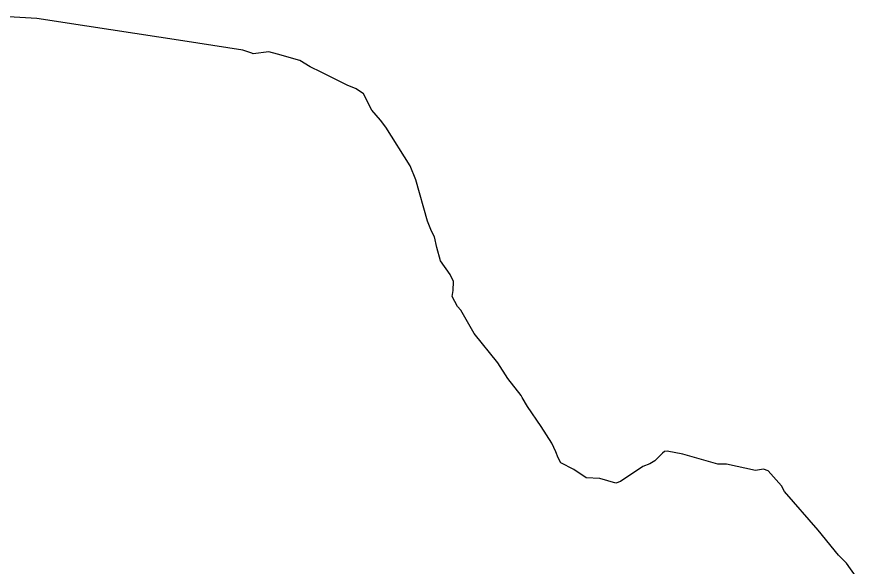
# Model space of a CAD drawing. Header units: metres. Extents: x 11276530 to 11306586, y 355867 to 367650.
# Drawn here: x 11288580 to 11294539, y 363127 to 367032 of the extents above; entities that cross this region are included whole.
import ezdxf

# ---------------------------------------------------------------- set-up
doc = ezdxf.new("R2010")
doc.units = ezdxf.units.M
doc.layers.add('WATERWAY_RIVER', color=5, linetype='Continuous')

msp = doc.modelspace()

# ---------------------------------------------------------------- linework, layer by layer
at = {"layer": 'WATERWAY_RIVER'}
msp.add_lwpolyline([(11294539.2, 363059), (11294471.1, 363154.5), (11294412.9, 363213.2), (11294269.6, 363388.8), (11294029.5, 363663.5), (11294008, 363704.1), (11293913.7, 363810.4), (11293881.4, 363822.3), (11293825, 363812.6), (11293618.7, 363857), (11293557.8, 363857), (11293309.3, 363928.6), (11293198.3, 363948.9), (11293179.2, 363947.7), (11293163.3, 363936.8), (11293109.6, 363880.7), (11293075, 363859.2), (11293024.8, 363840.1), (11292866.2, 363734), (11292831.6, 363722), (11292719, 363755.3), (11292621.5, 363761.4), (11292534.3, 363818.8), (11292442.3, 363866.5), (11292423.2, 363902.4), (11292407.7, 363944.2), (11292377.8, 364006.3), (11292302.6, 364124.5), (11292204.7, 364267.8), (11292168.9, 364331.3), (11292161.6, 364344.2), (11292066.1, 364466), (11291994.4, 364575.9), (11291827.2, 364783.7), (11291731.3, 364950.8), (11291708.8, 364977.5), (11291672, 365046.5), (11291676.8, 365089.5), (11291681.5, 365154), (11291657.6, 365204.1), (11291588, 365299.5), (11291562.1, 365395.2), (11291545, 365471.5), (11291523.9, 365509.9), (11291496, 365581.9), (11291412.3, 365875.3), (11291372.1, 365973.5), (11291200.5, 366248.1), (11291163.2, 366297.8), (11291100.3, 366370.2), (11291041.7, 366484.4), (11290990.4, 366522), (11290925.1, 366546.4), (11290739.9, 366638.5), (11290662.4, 366677.2), (11290589.8, 366722.7), (11290429.8, 366765.8), (11290369, 366782.2), (11290257.7, 366770.1), (11290248.8, 366773.2), (11290184.3, 366795.5), (11289758.9, 366860.8), (11289077.6, 366966.1), (11288723.2, 367020.9), (11288520.7, 367031.9)], dxfattribs=at)

doc.saveas('drawing.dxf')
